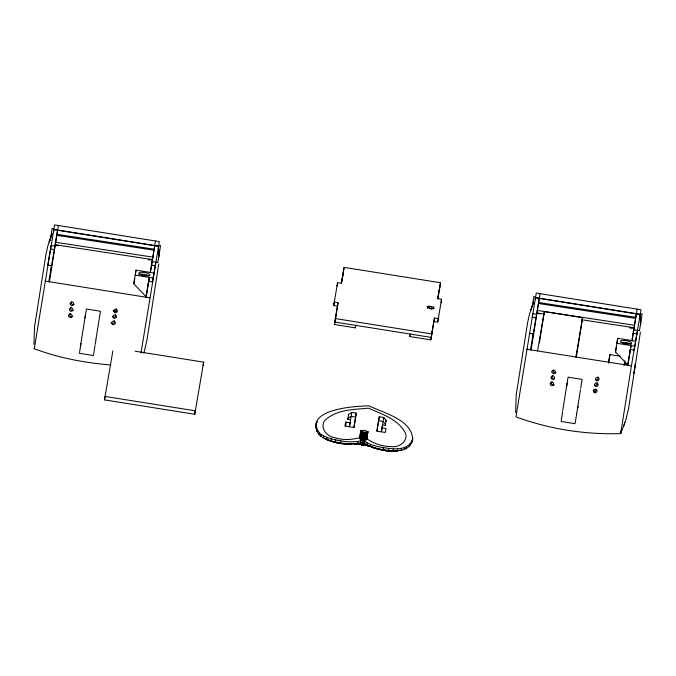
<?xml version="1.0" encoding="UTF-8"?>
<svg xmlns="http://www.w3.org/2000/svg" width="676" height="676" viewBox="0 0 676 676"><rect width="100%" height="100%" fill="white"/><g stroke="black" fill="none" stroke-linecap="round" stroke-linejoin="round"><path stroke-width="1.01" d="M399.947 450.309C385.143 454.357 371.656 445.112 357.604 443.397A23.035 6.346 9 0 1 344.971 443.422C333.91 441.842 314.881 439.839 315.979 424.689C316.545 417.954 323.246 414.303 328.84 412.03C341.617 407.383 355.339 406.369 368.817 405.786C383.038 412.749 413.112 419.99 412.588 440.084C408.608 454.737 390.01 450.782 378.89 448.83A23.035 6.346 9 0 1 366.941 444.884L363.316 443.802L363.223 444.352L369.983 446.363L367.22 445.298M315.827 427.942L316.292 422.72M158.733 263.953L146.929 340.281L143.853 352.999M640.392 332.119L628.596 408.448L625.511 421.165L620.686 433.57C585.179 434.786 549.309 429.099 515.949 416.881L536.245 293.063L640.983 309.76L639.766 317.348M639.859 317.576L640.214 314.501L535.476 297.803M158.514 251.523L158.784 249.452M158.463 253.863L158.547 246.334L53.81 229.637M158.48 254.759L158.919 251.666M158.497 255.655L158.944 252.545M326.609 438.859L324.59 438.302C335.397 444.2 348.63 445.526 360.57 442.755L362.37 443.693L362.184 444.909L364.795 444.47M576.611 413.999L580.464 389.739M148.382 259.922L152.539 259.609L154.018 250.196L56.801 235.341L49.416 282.036M539.279 298.412L531.082 350.202M632.085 341.126L634.46 326.128M95.139 344.566L95.46 342.504M80.343 346.957L85.429 315.024M50.227 240.639L52.187 228.294L53.852 229.401L158.59 246.098L160.533 245.557L158.463 258.883M110.805 364.939C84.762 362.851 58.778 357.95 34.282 348.715L54.579 224.897L159.316 241.594L140.997 352.923M47.709 265.516L51.089 245.54L54.891 246.149L58.389 225.505M53.48 231.724L53.852 229.401M50.987 269.217L51.537 265.744L47.726 265.136M45.005 281.039L48.807 281.639L54.891 246.149M57.621 230.246L56.97 234.344L154.187 249.199L154.736 245.726M79.548 352.433L80.959 343.484M85.007 317.957L86.427 309.008L100.454 311.247L95.882 339.791M93.575 354.663L94.995 345.723M95.62 342.2L95.95 339.969M104.493 399.896L105.042 396.432L195.313 410.814L194.764 414.287L104.493 399.896L112.858 350.861M48.807 281.639L145.923 297.186L149.362 277.38L146.269 296.865L133.823 283.802L136.053 270.155L154.018 273.019M148.103 284.689L148.644 281.284L152.455 281.892M150.207 272.411L155.505 240.986M150.748 270.907L152.379 260.64M152.387 282.56L155.826 262.229M203.104 365.606L203.653 362.142L135.175 351.224M337.518 306.127L333.707 305.527L334.257 302.054L338.068 302.662L334.417 324.514L355.356 327.852L355.525 326.854M337.028 286.142L337.577 282.669L341.388 283.278L344.118 267.375L440.515 282.737L437.761 299.054M316.883 431.356L317.196 429.387L316.14 425.973M334.417 324.514L338.068 302.662M335.397 318.751L335.947 315.278M341.845 281.199L342.259 278.596L341.372 283.692M342.732 276.112L344.118 267.375M319.148 434.896L319.461 432.936L317.196 429.387M320.83 436.417L321.134 434.457L319.461 432.936M323.424 437.947L323.736 435.986L321.134 434.457M326.821 439.417L327.133 437.448L323.736 435.986M330.86 440.752L331.172 438.783L327.133 437.448M335.372 441.893L335.685 439.932L331.172 438.783M355.356 327.852L355.804 325.122M412.901 438.116C408.921 452.768 390.322 448.813 379.202 446.87A23.035 6.346 9 0 1 367.254 442.924L362.978 439.865L359.615 438.58L360.747 430.688L364.525 430.274L367.964 431.837L366.755 439.451L357.917 441.428A23.035 6.346 9 0 1 345.284 441.462L340.932 440.896L340.07 443.414L332.626 441.766M347.76 419.365L347.912 418.393L351.097 416.34L355.61 417.058L356.294 413.087L351.782 412.36L348.596 414.413L347.76 419.365L350.548 419.804M348.436 415.394L348.596 414.413M351.782 412.36L349.45 426.75L350.134 422.779L345.613 422.061L344.937 426.032L353.962 427.469L355.61 417.058M356.294 413.087L353.962 427.469M367.254 442.924L366.941 444.884L362.285 444.242L357.604 443.397L357.917 441.428M359.615 438.58L360.908 430.451M359.936 438.876L361.145 431.263L360.747 430.688M360.477 439.172L361.677 431.558L361.145 431.263M360.883 440.786L360.57 442.755L363.603 441.952M361.195 439.451L362.404 431.837L361.677 431.558M362.049 439.687L363.257 432.074L362.404 431.837M360.485 444.132L359.995 443.819L362.184 444.909L364.187 432.26L363.257 432.074M357.604 443.397L362.285 444.242L362.463 444.926L364.609 444.555M363.916 439.983L365.125 432.37L367.964 431.837M364.803 440.025L366.012 432.412M364.66 441.394L364.347 443.355L366.941 444.884L362.285 444.242M365.581 439.983L366.789 432.37M366.189 439.873L367.398 432.26M366.595 439.687L367.888 431.567M383.748 417.455L381.416 431.846L382.101 427.874L385.979 428.491L385.295 432.463L376.904 431.127L379.236 416.737L383.748 417.455L386.148 420.404L385.996 421.376M379.236 416.737L376.904 431.127M382.515 424.9L385.312 425.348L385.464 424.376L383.064 421.435L378.552 420.709M383.512 447.681L383.199 449.65C386.942 452.083 393.043 450.258 397.572 450.824M388.489 450.36L388.801 448.399M433.916 321.497L437.727 322.097L438.276 318.633L434.465 318.024L430.815 339.876L409.867 336.538L410.281 333.936M393.145 450.672L393.449 448.712M397.42 450.664L397.725 448.703M401.121 450.334L401.434 448.365M404.087 449.692L404.4 447.723M427.646 308.417L427.976 306.329L429.64 306.287L433.308 307.073L434.381 308.248L431.778 308.636L428.119 307.859L427.046 306.684L427.976 306.329M406.183 448.771L406.496 446.802M429.311 308.374L429.64 306.287M409.512 446.118L409.825 444.149M431.102 309.684L431.592 306.558M411.65 443.211L411.963 441.242M432.978 309.16L433.308 307.073M430.815 339.876L434.465 318.024M431.795 334.113L432.344 330.64M438.082 297.432L438.639 293.959M439.248 290.672L439.797 287.199M441.048 302.721L441.597 299.248L437.786 298.64L440.515 282.737M532.223 306.752L533.854 296.46L535.519 297.567L636.446 313.656L640.248 314.255L642.2 313.723L640.451 324.987M535.189 299.629L535.519 297.567M529.392 333.302L533.195 333.91L532.646 337.383L540.048 293.671M539.372 342.859L544.315 311.611L582.594 317.712L576.324 357.283M561.207 420.599L562.626 411.65M562.728 410.509L567.096 383.191M566.674 386.123L568.085 377.174L582.112 379.413L580.701 388.354M575.242 422.83L576.653 413.889M577.608 408.338L577.929 406.301M608.628 362.691L609.921 354.579L620.264 356.227M629.652 354.224L627.936 365.032L615.49 351.968L617.712 338.321L635.685 341.186M629.77 352.855L630.311 349.45L634.113 350.058L640.248 314.255M629.804 353.261L631.021 345.546L627.582 365.353L631.392 365.961L637.485 330.395M631.874 340.577L637.172 309.152M636.403 313.892L635.854 317.365L538.637 302.51M631.392 365.961L620.686 433.57L621.21 430.485M359.843 443.684L362.26 444.504L361.913 444.842L360.198 443.878L362.716 444.926L364.651 444.428M624.159 364.677L624.337 363.603L627.294 364.077M34.282 348.715L34.637 346.661M136.053 270.155L135.2 275.124L153.165 277.988M133.823 283.802L134.676 278.833M194.764 414.287L203.653 362.142M333.707 305.527L337.577 282.669M341.879 281.081L343.281 272.639M345.571 426.133L346.256 422.162M382.024 428.026L382.531 425.043M385.312 425.348L386.148 420.404M409.867 336.538L410.002 335.744M437.727 322.097L441.597 299.248M526.663 349.205L530.474 349.805L533.195 333.91M537.564 351.005L544.315 311.611M575.842 357.105L582.594 317.712M608.451 363.122L609.921 354.579M617.712 338.321L616.858 343.29L634.832 346.154M615.49 351.968L616.343 346.999M623.982 365.589L624.793 360.849M624.1 425.339L624.632 422.221M634.071 372.273L633.902 373.27L635.508 363.342L635.17 365.336M48.976 242.059L52.01 233.744L47.759 246.267L45.9 254.776L34.544 326.77L33.944 344.278M530.643 310.225L533.668 301.91L529.418 314.433L527.559 322.942L516.202 394.936L515.602 412.445M553.264 370.195L553.619 372.358L555.309 372.882M315.979 424.689L317.348 421.63M363.756 443.828L363.004 444.867L361.229 444.309L361.094 443.904L363.527 444.284L364.203 443.845L363.316 443.802L363.527 444.284L362.37 443.693L364.347 443.355L362.666 441.834M71.732 301.851C70.617 303.262 72.493 305.476 74.064 304.555M556.069 372.451L555.52 372.806M364.406 444.546L361.542 444.673L360.908 444.453L360.891 443.566M363.603 444.58C356.514 445.171 368.031 444.571 362.218 444.766L360.409 443.684M346.078 443.929L347.658 444.166L344.684 443.836L351.41 443.811M630.049 328.088L634.206 327.775L581.453 319.714M356.167 443.769L354.275 443.862L361.356 444.056L360.502 443.819M356.328 443.743L354.494 443.828L361.356 444.056L359.387 443.786M356.928 443.684L354.942 443.769L361.356 444.056L355.829 443.642L357.697 443.6M357.224 443.65L355.382 443.709L361.356 444.056M364.187 444.622L360.376 444.014M359.852 437.659C351.74 439.806 342.732 440.456 334.299 437.516C326.821 436.603 319.951 428.145 324.412 420.979C335.524 409.402 353.489 409.614 368.412 408.169C381.991 414.143 399.094 419.492 405.794 433.95C407.586 442.214 398.325 447.96 390.914 446.532C382.024 446.684 373.676 443.304 366.671 438.741M336.242 442.687L336.758 442.687M379.76 449.625L383.858 450.3M148.331 259.483L152.539 259.609L55.322 244.754L58.237 245.895M629.998 327.649L634.206 327.775M348.588 443.938L351.081 444.157L349.686 443.963M364.187 432.26L365.125 432.37M339.834 443.287L343.932 443.912M393.204 450.9L394.598 451.095M538.459 303.507L635.685 318.362L634.578 325.3L537.361 310.453M544.222 314.027L536.981 312.92L539.896 314.061M55.702 242.287L152.92 257.134M536.558 314.315L532.747 313.706L532.198 317.179L536.009 317.779M633.674 329.795L639.437 330.708L640.696 323.365L640.214 314.501M633.125 333.26L636.936 333.868M152.016 261.629L157.77 262.541L159.029 255.198L158.885 250.779M50.539 249.013L54.342 249.613M151.466 265.093L155.277 265.702M335.338 318.565L431.736 333.927M530.474 349.805L628.097 365.302M334.789 322.038L431.187 337.4M145.923 297.186L149.726 297.795M561.055 421.461L575.082 423.7M79.388 353.295L93.415 355.534M376.143 448.703L380.36 449.641M375.357 448.205L372.907 447.639L377.732 448.974M329.389 440.701L332.668 441.572M368.107 445.239L363.223 444.352L366.113 444.816M335.685 439.932L340.932 440.896M390.221 450.909L391.176 451.103M361.229 444.309L362.243 444.538M326.669 439.527L330.784 440.955M143.811 276.163L143.033 275.909L143.811 276.163M326.398 439.366L328.418 439.932M369.924 446.312L363.223 444.352L368.564 445.67L363.316 443.802L366.189 444.664M386.976 450.689L387.449 450.85M363.815 443.997L363.316 443.802L371.935 446.861L370.127 445.797M365.53 444.622L368.969 445.873L363.223 444.352L369.375 446.067L364.744 444.343L366.324 444.96M363.316 443.802L369.662 446.16M364.668 444.318L369.78 446.261M364.736 444.352L369.983 446.363M372.73 447.208L374.31 447.884M361.736 444.478L362.953 444.825L361.973 444.47M554.582 378.602A1.825 1.69 55.2 0 1 552.943 375.374M554.159 384.636A1.825 1.69 55.2 0 1 551.734 384.053A1.825 1.69 55.2 0 1 552.123 381.602M621.016 342.563A5.67 1.563 9 0 1 626.72 342.698A5.67 1.563 9 0 1 631.207 344.566M595.505 378.999A1.825 1.69 -36.4 0 1 598.26 377.63A1.825 1.69 -36.4 0 1 598.192 380.563A1.825 1.69 -36.4 0 1 595.497 379.456M597.888 376.904A1.825 1.69 -36.4 0 1 595.328 379.464M594.559 384.686A1.825 1.69 -36.4 0 1 596.764 383.038A1.825 1.69 -36.4 0 1 597.99 385.269M597.761 385.683A1.825 1.69 -36.4 0 1 594.567 385.134M597.145 382.836A1.825 1.69 -36.4 0 1 597.17 384.162M596.942 384.568A1.825 1.69 -36.4 0 1 594.449 385.109M596.029 389.123A1.825 1.69 -36.4 0 1 593.325 391.396M73.312 310.25A1.825 1.69 55.2 0 1 70.887 309.667A1.825 1.69 55.2 0 1 71.276 307.208M72.822 316.174A1.825 1.69 55.2 0 1 70.219 316.081A1.825 1.69 55.2 0 1 70.465 313.436M138.732 274.676A5.67 1.563 9 0 1 143.599 274.295A5.67 1.563 9 0 1 149.05 275.943M116.103 311.247A5.754 1.589 9 0 1 114.683 310.918M113.847 310.833A1.825 1.69 -36.4 0 1 116.602 309.464A1.825 1.69 -36.4 0 1 116.526 312.397A1.825 1.69 -36.4 0 1 113.83 311.29M116.221 308.738A1.825 1.69 -36.4 0 1 115.638 311.332A1.825 1.69 -36.4 0 1 113.12 310.614M112.9 316.52A1.825 1.69 -36.4 0 1 115.097 314.872A1.825 1.69 -36.4 0 1 116.323 317.103M116.095 317.517A1.825 1.69 -36.4 0 1 112.909 316.968M115.478 314.67A1.825 1.69 -36.4 0 1 115.503 315.996M115.275 316.402A1.825 1.69 -36.4 0 1 112.453 316.655M114.126 320.585A1.825 1.69 -36.4 0 1 113.636 323.187A1.825 1.69 -36.4 0 1 111.084 322.562M577.803 406.952A2.011 0.558 9 0 1 577.676 407.358M593.587 389.891A17.737 4.884 9 0 1 596.122 389.959M145.45 276.045L142.839 275.504L145.45 276.045M624.506 343.67L627.117 344.211L625.469 344.329L627.117 344.211L624.506 343.67M551.92 371.876A1.825 1.69 55.2 0 0 554.573 373.524A1.825 1.69 55.2 0 0 554.464 370.431A1.825 1.69 55.2 0 0 551.92 371.876M551.084 377.749A1.825 1.69 55.2 0 0 553.83 379.211A1.825 1.69 55.2 0 0 553.517 376.126A1.825 1.69 55.2 0 0 551.084 377.749M550.264 383.968A1.825 1.69 55.2 0 0 553.01 385.438A1.825 1.69 55.2 0 0 552.706 382.346A1.825 1.69 55.2 0 0 550.264 383.968M623.002 343.087A5.67 1.563 9 0 0 631.629 343.087A5.67 1.563 9 0 0 623.466 340.417A5.67 1.563 9 0 0 623.002 343.087M594.998 392.781A1.825 1.69 -36.4 0 0 596.849 390.238A1.825 1.69 -36.4 0 0 593.782 390.103A1.825 1.69 -36.4 0 0 594.998 392.781M70.253 303.71A1.825 1.69 55.2 0 0 72.915 305.358A1.825 1.69 55.2 0 0 72.797 302.265A1.825 1.69 55.2 0 0 70.253 303.71M69.417 309.583A1.825 1.69 55.2 0 0 72.163 311.045A1.825 1.69 55.2 0 0 71.859 307.96A1.825 1.69 55.2 0 0 69.417 309.583M68.606 315.802A1.825 1.69 55.2 0 0 71.352 317.272A1.825 1.69 55.2 0 0 71.039 314.179A1.825 1.69 55.2 0 0 68.606 315.802M141.343 274.921A5.67 1.563 9 0 0 149.971 274.921A5.67 1.563 9 0 0 141.799 272.251A5.67 1.563 9 0 0 141.343 274.921M113.34 324.615A1.825 1.69 -36.4 0 0 115.182 322.072A1.825 1.69 -36.4 0 0 112.123 321.937A1.825 1.69 -36.4 0 0 113.34 324.615"/></g></svg>
